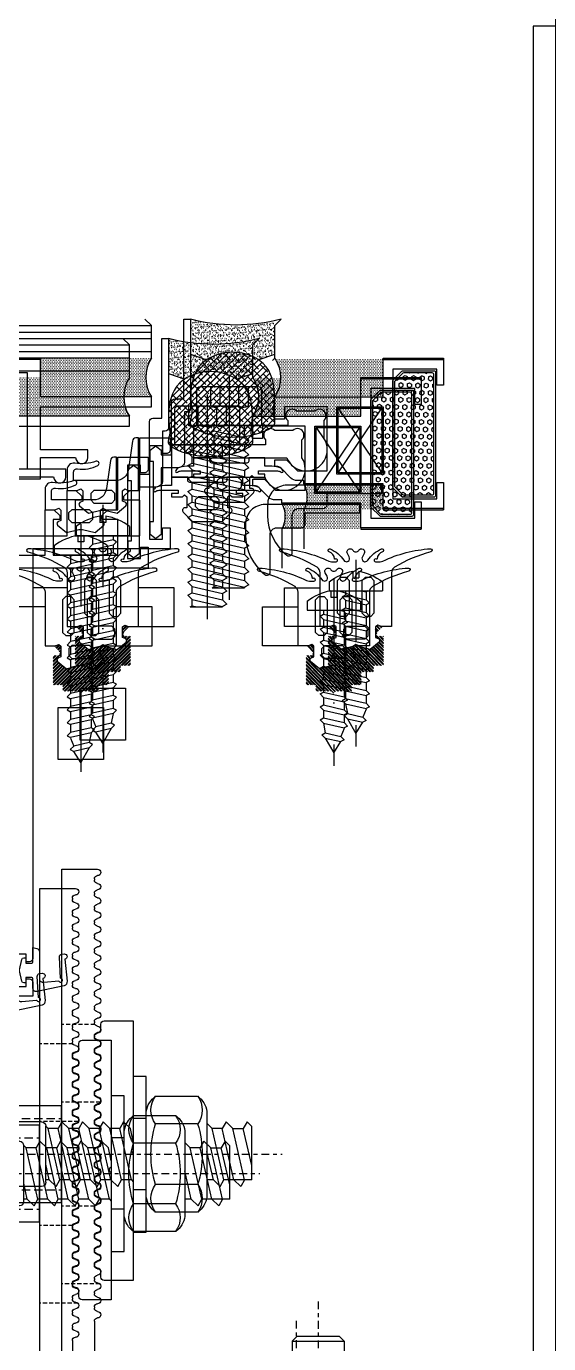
# Model space of a CAD drawing. Header units: inches. Extents: x 4821 to 127877, y 58012 to 433683.
# Drawn here: x 38375.1 to 38455.6, y 156004.4 to 156207.5 of the extents above; entities that cross this region are included whole.
import ezdxf

# ---------------------------------------------------------------- set-up
doc = ezdxf.new("R2010")
doc.units = ezdxf.units.IN
doc.header["$MEASUREMENT"] = 0
for name, pattern in [('$1$Center', [29.999999, 12, -6, 6, -6]), ('$1$DASHDOT', [25.4, 12.7, -6.35, 0, -6.35]), ('$1$DASHED', [19.05, 12.7, -6.35])]:
    doc.linetypes.add(name, pattern=pattern)
for name, color, linetype in [('A-FURN-FIXD', 10, 'Continuous'), ('A-GLAZ', 132, 'Continuous'), ('A-WAL-CMU', 7, 'Continuous'), ('A-WIN', 141, 'Continuous')]:
    doc.layers.add(name, color=color, linetype=linetype)

# ---------------------------------------------------------------- blocks, each defined once
blk = doc.blocks.new('$1$RHS4.2x32')
at = {"layer": 'A-FURN-FIXD'}
for p, q in [((1.42, 4.1), (0, 4.1)), ((0, -4.1), (0, 4.1)), ((-27.85, 2.1), (-28.13, 1.58)), ((-27.33, 1.58), (-27.85, 2.1)), ((-25.85, 2.1), (-26.14, 1.58)), ((-25.33, 1.58), (-25.85, 2.1)), ((-23.85, 2.1), (-24.14, 1.58)), ((-23.33, 1.58), (-23.85, 2.1)), ((-21.86, 2.1), (-22.14, 1.58)), ((-21.33, 1.58), (-21.86, 2.1)), ((-19.86, 2.1), (-20.15, 1.58)), ((-19.86, 2.1), (-19.34, 1.58)), ((-17.86, 2.1), (-18.15, 1.58)), ((-17.34, 1.58), (-17.86, 2.1)), ((-15.86, 2.1), (-16.15, 1.58)), ((-15.34, 1.58), (-15.86, 2.1)), ((-13.87, 2.1), (-14.15, 1.58)), ((-13.34, 1.58), (-13.87, 2.1)), ((-11.87, 2.1), (-12.16, 1.58)), ((-11.35, 1.58), (-11.87, 2.1)), ((-9.87, 2.1), (-10.16, 1.58)), ((-9.35, 1.58), (-9.87, 2.1)), ((-7.88, 2.1), (-8.16, 1.58)), ((-7.35, 1.58), (-7.88, 2.1)), ((-5.88, 2.1), (-6.17, 1.58)), ((-5.36, 1.58), (-5.88, 2.1)), ((-3.88, 2.1), (-4.17, 1.58)), ((-3.36, 1.58), (-3.88, 2.1)), ((-1.88, 2.1), (-2.17, 1.58)), ((-1.36, 1.58), (-1.88, 2.1)), ((-32, 0), (-30.26, 1.09)), ((-29.72, -1.3), (-32, 0)), ((-29.98, 1.61), (-30.26, 1.09)), ((-29.72, -1.3), (-30.26, 1.09)), ((-29.45, 1.09), (-29.98, 1.61)), ((-28.23, 1.58), (-29.45, 1.09)), ((-28.91, -1.3), (-29.45, 1.09)), ((-27.42, -1.58), (-28.13, 1.58)), ((-26.14, 1.58), (-27.33, 1.58)), ((-26.61, -1.58), (-27.33, 1.58)), ((-25.42, -1.58), (-26.14, 1.58)), ((-24.61, -1.58), (-25.33, 1.58)), ((-24.14, 1.58), (-25.33, 1.58)), ((-23.43, -1.58), (-24.14, 1.58)), ((-22.62, -1.58), (-23.33, 1.58)), ((-22.14, 1.58), (-23.33, 1.58)), ((-21.43, -1.58), (-22.14, 1.58)), ((-20.62, -1.58), (-21.33, 1.58)), ((-20.15, 1.58), (-21.33, 1.58)), ((-19.43, -1.58), (-20.15, 1.58)), ((-18.62, -1.58), (-19.34, 1.58)), ((-18.15, 1.58), (-19.34, 1.58)), ((-17.43, -1.58), (-18.15, 1.58)), ((-16.63, -1.58), (-17.34, 1.58)), ((-16.15, 1.58), (-17.34, 1.58)), ((-15.44, -1.58), (-16.15, 1.58)), ((-14.63, -1.58), (-15.34, 1.58)), ((-14.15, 1.58), (-15.34, 1.58)), ((-13.44, -1.58), (-14.15, 1.58)), ((-13.44, -1.58), (-14.15, 1.58)), ((-12.63, -1.58), (-13.34, 1.58)), ((-12.16, 1.58), (-13.34, 1.58)), ((-11.44, -1.58), (-12.16, 1.58)), ((-10.63, -1.58), (-11.35, 1.58)), ((-10.16, 1.58), (-11.35, 1.58)), ((-9.45, -1.58), (-10.16, 1.58)), ((-8.64, -1.58), (-9.35, 1.58)), ((-8.16, 1.58), (-9.35, 1.58)), ((-7.45, -1.58), (-8.16, 1.58)), ((-6.64, -1.58), (-7.35, 1.58)), ((-6.17, 1.58), (-7.35, 1.58)), ((-5.45, -1.58), (-6.17, 1.58)), ((-4.64, -1.58), (-5.36, 1.58)), ((-4.17, 1.58), (-5.36, 1.58)), ((-3.45, -1.58), (-4.17, 1.58)), ((-3.45, -1.58), (-4.17, 1.58)), ((-2.64, -1.58), (-3.36, 1.58)), ((-2.17, 1.58), (-3.36, 1.58)), ((-1.46, -1.58), (-2.17, 1.58)), ((-0.65, -1.58), (-1.36, 1.58)), ((-0.17, 1.58), (-1.36, 1.58)), ((0, 1.89), (-0.17, 1.58)), ((0, 0.81), (-0.17, 1.58)), ((3.05, 0.46), (2.04, 0.46)), ((2.04, -0.46), (2.04, 0.46)), ((-29.72, -1.3), (-29.2, -1.82)), ((-29.2, -1.82), (-28.91, -1.3)), ((-27.42, -1.58), (-28.91, -1.3)), ((-27.42, -1.58), (-26.9, -2.1)), ((-26.9, -2.1), (-26.61, -1.58)), ((-25.42, -1.58), (-26.61, -1.58)), ((-25.42, -1.58), (-24.9, -2.1)), ((-24.9, -2.1), (-24.61, -1.58)), ((-23.43, -1.58), (-24.61, -1.58)), ((-23.43, -1.58), (-22.9, -2.1)), ((-22.9, -2.1), (-22.62, -1.58)), ((-21.43, -1.58), (-22.62, -1.58)), ((-21.43, -1.58), (-20.91, -2.1)), ((-20.91, -2.1), (-20.62, -1.58)), ((-19.43, -1.58), (-20.62, -1.58)), ((-19.43, -1.58), (-18.91, -2.1)), ((-18.91, -2.1), (-18.62, -1.58)), ((-17.43, -1.58), (-18.62, -1.58)), ((-17.43, -1.58), (-16.91, -2.1)), ((-16.91, -2.1), (-16.63, -1.58)), ((-15.44, -1.58), (-16.63, -1.58)), ((-15.44, -1.58), (-14.91, -2.1)), ((-14.91, -2.1), (-14.63, -1.58)), ((-13.44, -1.58), (-14.63, -1.58)), ((-13.44, -1.58), (-12.92, -2.1)), ((-12.92, -2.1), (-12.63, -1.58)), ((-11.44, -1.58), (-12.63, -1.58)), ((-11.44, -1.58), (-10.92, -2.1)), ((-10.92, -2.1), (-10.63, -1.58)), ((-9.45, -1.58), (-10.63, -1.58)), ((-9.45, -1.58), (-8.92, -2.1)), ((-8.92, -2.1), (-8.64, -1.58)), ((-7.45, -1.58), (-8.64, -1.58)), ((-7.45, -1.58), (-6.93, -2.1)), ((-6.93, -2.1), (-6.64, -1.58)), ((-5.45, -1.58), (-6.64, -1.58)), ((-5.45, -1.58), (-4.93, -2.1)), ((-4.93, -2.1), (-4.64, -1.58)), ((-3.45, -1.58), (-4.64, -1.58)), ((-3.45, -1.58), (-2.93, -2.1)), ((-2.93, -2.1), (-2.64, -1.58)), ((-1.46, -1.58), (-2.64, -1.58)), ((-1.46, -1.58), (-0.93, -2.1)), ((-0.93, -2.1), (-0.65, -1.58)), ((0, -1.58), (-0.65, -1.58)), ((3.05, -0.46), (2.04, -0.46)), ((1.42, -4.1), (0, -4.1))]:
    blk.add_line(p, q, dxfattribs=at)
at = {"layer": 'A-FURN-FIXD', "linetype": '$1$DASHDOT'}
blk.add_line((4.78, 0), (-34, 0), dxfattribs=at)
at = {"layer": 'A-FURN-FIXD'}
for centre, start, end in [((-5.01, -0.91), 9.6294, 37.9057), ((-5.01, 0.91), 322.0943, 350.3706)]:
    blk.add_arc(centre, 8.15, start, end, dxfattribs=at)
blk = doc.blocks.new('$1$M6x25')
at = {"color": 71}
for p, q in [((-6, 4.5), (-6, -4.5)), ((0, 5), (-5.5, 5)), ((0, 5), (0, -5)), ((0.82, 2.34), (0, 2.34)), ((1.19, 3), (0.82, 2.34)), ((0.82, 2.34), (1.88, -2.34)), ((1.85, 2.34), (1.19, 3)), ((1.85, 2.34), (2.91, -2.34)), ((2.82, 2.34), (1.85, 2.34)), ((3.19, 3), (2.82, 2.34)), ((2.82, 2.34), (3.88, -2.34)), ((3.85, 2.34), (3.19, 3)), ((3.85, 2.34), (4.91, -2.34)), ((4.82, 2.34), (3.85, 2.34)), ((5.19, 3), (4.82, 2.34)), ((4.82, 2.34), (5.88, -2.34)), ((5.85, 2.34), (5.19, 3)), ((5.85, 2.34), (6.91, -2.34)), ((6.82, 2.34), (5.85, 2.34)), ((7.19, 3), (6.82, 2.34)), ((6.82, 2.34), (7.88, -2.34)), ((7.85, 2.34), (7.19, 3)), ((7.85, 2.34), (8.91, -2.34)), ((8.82, 2.34), (7.85, 2.34)), ((9.19, 3), (8.82, 2.34)), ((8.82, 2.34), (9.88, -2.34)), ((9.85, 2.34), (9.19, 3)), ((9.85, 2.34), (10.91, -2.34)), ((10.82, 2.34), (9.85, 2.34)), ((11.19, 3), (10.82, 2.34)), ((10.82, 2.34), (11.88, -2.34)), ((11.85, 2.34), (11.19, 3)), ((11.85, 2.34), (12.91, -2.34)), ((12.82, 2.34), (11.85, 2.34)), ((13.19, 3), (12.82, 2.34)), ((12.82, 2.34), (13.88, -2.34)), ((13.85, 2.34), (13.19, 3)), ((13.85, 2.34), (14.91, -2.34)), ((14.82, 2.34), (13.85, 2.34)), ((15.19, 3), (14.82, 2.34)), ((14.82, 2.34), (15.88, -2.34)), ((15.85, 2.34), (15.19, 3)), ((15.85, 2.34), (16.91, -2.34)), ((16.82, 2.34), (15.85, 2.34)), ((17.19, 3), (16.82, 2.34)), ((16.82, 2.34), (17.88, -2.34)), ((17.85, 2.34), (17.19, 3)), ((17.85, 2.34), (18.91, -2.34)), ((18.82, 2.34), (17.85, 2.34)), ((19.19, 3), (18.82, 2.34)), ((18.82, 2.34), (19.88, -2.34)), ((19.85, 2.34), (19.19, 3)), ((19.85, 2.34), (20.91, -2.34)), ((20.82, 2.34), (19.85, 2.34)), ((21.19, 3), (20.82, 2.34)), ((20.82, 2.34), (21.88, -2.34)), ((21.85, 2.34), (21.19, 3)), ((21.85, 2.34), (22.91, -2.34)), ((22.82, 2.34), (21.85, 2.34)), ((23.19, 3), (22.82, 2.34)), ((22.82, 2.34), (23.88, -2.34)), ((23.85, 2.34), (23.19, 3)), ((23.85, 2.34), (24.91, -2.34)), ((24.82, 2.34), (23.85, 2.34)), ((25, 2.66), (24.82, 2.34)), ((24.82, 2.34), (25, 1.56)), ((25, 2.66), (25, -2.34)), ((1.88, -2.34), (0, -2.34)), ((1.88, -2.34), (2.54, -3)), ((2.54, -3), (2.91, -2.34)), ((2.91, -2.34), (3.88, -2.34)), ((3.88, -2.34), (4.54, -3)), ((4.54, -3), (4.91, -2.34)), ((4.91, -2.34), (5.88, -2.34)), ((5.88, -2.34), (6.54, -3)), ((6.54, -3), (6.91, -2.34)), ((6.91, -2.34), (7.88, -2.34)), ((7.88, -2.34), (8.54, -3)), ((8.54, -3), (8.91, -2.34)), ((8.91, -2.34), (9.88, -2.34)), ((9.88, -2.34), (10.54, -3)), ((10.54, -3), (10.91, -2.34)), ((10.91, -2.34), (11.88, -2.34)), ((11.88, -2.34), (12.54, -3)), ((12.54, -3), (12.91, -2.34)), ((12.91, -2.34), (13.88, -2.34)), ((13.88, -2.34), (14.54, -3)), ((14.54, -3), (14.91, -2.34)), ((14.91, -2.34), (15.88, -2.34)), ((15.88, -2.34), (16.54, -3)), ((16.54, -3), (16.91, -2.34)), ((16.91, -2.34), (17.88, -2.34)), ((17.88, -2.34), (18.54, -3)), ((18.54, -3), (18.91, -2.34)), ((18.91, -2.34), (19.88, -2.34)), ((19.88, -2.34), (20.54, -3)), ((20.54, -3), (20.91, -2.34)), ((20.91, -2.34), (21.88, -2.34)), ((21.88, -2.34), (22.54, -3)), ((22.54, -3), (22.91, -2.34)), ((22.91, -2.34), (23.88, -2.34)), ((23.88, -2.34), (24.54, -3)), ((24.54, -3), (24.91, -2.34)), ((24.91, -2.34), (25, -2.34)), ((0, -5), (-5.5, -5))]:
    blk.add_line(p, q, dxfattribs=at)
at = {"color": 71, "linetype": '$1$DASHED', "ltscale": 100}
for p, q in [((-6, 2.89), (-3, 2.89)), ((-6, 1.44), (-3, 1.44)), ((-6, -1.44), (-3, -1.44)), ((-6, -2.89), (-3, -2.89))]:
    blk.add_line(p, q, dxfattribs=at)
at = {"color": 2, "linetype": '$1$Center', "ltscale": 10}
blk.add_line((-7.77, 0), (26.88, 0), dxfattribs=at)
at = {"color": 71}
for centre, start, end in [((-5.5, 4.5), 90, 180), ((-5.5, -4.5), 180, 270)]:
    blk.add_arc(centre, 0.5, start, end, dxfattribs=at)
at = {"color": 71, "linetype": '$1$DASHED', "ltscale": 100}
for centre, radius, start, end in [((-4.2, 2.17), 1.4, 329.0209, 30.9791), ((-8.11, 0), 5.31, 344.2222, 15.7778), ((-4.2, -2.17), 1.4, 329.0209, 30.9791)]:
    blk.add_arc(centre, radius, start, end, dxfattribs=at)
blk = doc.blocks.new('$1$butile2')
h = blk.add_hatch(color=11)
h.dxf.hatch_style = 1
h.paths.add_polyline_path([(9.3, 0.2), (0, 0.2), (0, 0), (9.3, 0)])
at = {"color": 11}
blk.add_lwpolyline([(9.3, 0.2), (0, 0.2), (0, 0), (9.3, 0)], close=True, dxfattribs=at)
blk = doc.blocks.new('$1$inner silicone')
h = blk.add_hatch()
h.set_pattern_fill('DOTS', scale=4)
h.paths.add_polyline_path([(12.2, 0), (12.2, -0.2), (12.2, -4), (0, -4, 0.23607), (0, 0)])
at = {"color": 7}
blk.add_line((12.2, -0.2), (12.2, 0), dxfattribs=at)
blk.add_arc((-4, -2), 4.47, 333.4347, 26.5653, dxfattribs=at)
blk = doc.blocks.new('$1$outer silicone')
h = blk.add_hatch()
h.set_pattern_fill('DOTS', scale=4)
h.paths.add_polyline_path([(16.7, 0), (16.7, -5.8), (16.7, -6), (0, -6, 0.293351), (0, 0)])
at = {"color": 7}
blk.add_line((16.7, -5.8), (16.7, -6), dxfattribs=at)
blk.add_arc((-4.67, -3), 5.55, 327.3018, 32.6982, dxfattribs=at)
blk = doc.blocks.new('$1$GTSY500112')
at = {"layer": 'A-FURN-FIXD'}
blk.add_lwpolyline([(5.93, -11.75, 0.57735), (5.07, -11.75, -1), (4.2, -11.25), (4.49, -10.75, 0.965781), (3.64, -10.22, -0.138673), (1.56, -11.98, -1.037842), (1.37, -11.52, 0.283592), (2.23, -10.43, -0.584426), (2.31, -10.4, 1.39494), (2.44, -10), (1.75, -10, 0.111575), (1.32, -10.1, -0.09543), (-6.01, -12, -0.91232), (-6.08, -11.51, 0.076551), (-0.47, -9.14, 0.260148), (0, -8.29), (0, 0), (1.56, 0), (2.11, -0.24), (2.45, 0.05), (2.45, 1.67), (1.96, 1.89), (1.81, 2.1), (1.92, 2.38), (3.29, 3.53), (5.21, 3.03), (5.79, 3.03), (7.71, 3.53), (9.08, 2.38), (9.19, 2.1), (9.03, 1.89), (8.55, 1.67), (8.55, 0.05), (8.88, -0.24), (9.44, 0), (11, 0), (11, -8.29, 0.260148), (11.47, -9.14, 0.076551), (17.08, -11.51, -0.91232), (17, -12, -0.09543), (9.68, -10.1, 0.111575), (9.25, -10), (8.55, -10, 1.39494), (8.69, -10.4, -0.584426), (8.77, -10.43, 0.283592), (9.62, -11.52, -1.037842), (9.43, -11.98, -0.138673), (7.36, -10.22, 0.965781), (6.51, -10.75), (6.8, -11.25, -1)], format="xyb", close=True, dxfattribs=at)
for points in [[(4.13, -0.07), (3.64, 0.42), (3.64, 1.47), (4.13, 1.96), (6.87, 1.96), (7.36, 1.47), (7.36, 0.42), (6.87, -0.07)], [(4.01, -1.58), (4.5, -2.07), (4.5, -7.11), (4.01, -7.6), (3.19, -7.6), (2.7, -7.11), (2.7, -2.07), (3.19, -1.58)], [(7.81, -7.6), (6.99, -7.6), (6.5, -7.11), (6.5, -2.07), (6.99, -1.58), (7.81, -1.58), (8.3, -2.07), (8.3, -7.11)]]:
    blk.add_lwpolyline(points, close=True, dxfattribs=at)
blk = doc.blocks.new('$1$GTSY500502')
at = {"color": 151}
blk.add_lwpolyline([(-1.78, 2.38, -0.668179), (-2.07, 1.7), (-2.35, 1.7), (-2.35, 0), (-2.01, -0.29), (-1.68, 0), (0, 0), (0, -0.49), (-1, -0.49), (-1, -0.99), (1.91, -0.99, 0.15392), (2.48, -0.81, -0.807191), (2.77, -1.07, -0.191853), (2.18, -1.52, -0.072848), (0.68, -1.72), (0, -1.72), (0, -3), (-2.5, -3), (-2.5, -2.5, 0.414214), (-2.8, -2.2), (-8.2, -2.2, 0.414214), (-8.5, -2.5), (-8.5, -3), (-11, -3), (-11, -1.72), (-11.68, -1.72, -0.072848), (-13.18, -1.52, -0.191853), (-13.77, -1.07, -0.807191), (-13.48, -0.81, 0.15392), (-12.91, -0.99), (-10, -0.99), (-10, -0.49), (-11, -0.49), (-11, 0), (-9.32, 0), (-8.99, -0.29), (-8.65, 0), (-8.65, 1.7), (-8.93, 1.7, -0.668179), (-9.22, 2.38), (-7.8, 3.8), (-3.2, 3.8)], format="xyb", close=True, dxfattribs=at)
blk.add_lwpolyline([(-3.64, 0.49), (-4.13, 0), (-6.87, 0), (-7.36, 0.49), (-7.36, 1.47), (-6.87, 1.96), (-4.13, 1.96), (-3.64, 1.47)], close=True, dxfattribs=at)
blk = doc.blocks.new('$1$RHS4.2x22')
at = {"layer": 'A-FURN-FIXD'}
for p, q in [((1.42, 4.1), (0, 4.1)), ((0, -4.1), (0, 4.1)), ((-17.85, 2.1), (-18.13, 1.58)), ((-17.33, 1.58), (-17.85, 2.1)), ((-15.85, 2.1), (-16.14, 1.58)), ((-15.33, 1.58), (-15.85, 2.1)), ((-13.85, 2.1), (-14.14, 1.58)), ((-13.33, 1.58), (-13.85, 2.1)), ((-11.86, 2.1), (-12.14, 1.58)), ((-11.33, 1.58), (-11.86, 2.1)), ((-9.86, 2.1), (-10.15, 1.58)), ((-9.86, 2.1), (-9.34, 1.58)), ((-7.86, 2.1), (-8.15, 1.58)), ((-7.34, 1.58), (-7.86, 2.1)), ((-5.86, 2.1), (-6.15, 1.58)), ((-5.34, 1.58), (-5.86, 2.1)), ((-3.87, 2.1), (-4.15, 1.58)), ((-3.34, 1.58), (-3.87, 2.1)), ((-1.87, 2.1), (-2.16, 1.58)), ((-1.35, 1.58), (-1.87, 2.1)), ((-22, 0), (-20.26, 1.09)), ((-19.72, -1.3), (-22, 0)), ((-19.98, 1.61), (-20.26, 1.09)), ((-19.72, -1.3), (-20.26, 1.09)), ((-19.45, 1.09), (-19.98, 1.61)), ((-18.23, 1.58), (-19.45, 1.09)), ((-18.91, -1.3), (-19.45, 1.09)), ((-17.42, -1.58), (-18.13, 1.58)), ((-16.14, 1.58), (-17.33, 1.58)), ((-16.61, -1.58), (-17.33, 1.58)), ((-15.42, -1.58), (-16.14, 1.58)), ((-14.61, -1.58), (-15.33, 1.58)), ((-14.14, 1.58), (-15.33, 1.58)), ((-13.43, -1.58), (-14.14, 1.58)), ((-12.62, -1.58), (-13.33, 1.58)), ((-12.14, 1.58), (-13.33, 1.58)), ((-11.43, -1.58), (-12.14, 1.58)), ((-10.62, -1.58), (-11.33, 1.58)), ((-10.15, 1.58), (-11.33, 1.58)), ((-9.43, -1.58), (-10.15, 1.58)), ((-8.62, -1.58), (-9.34, 1.58)), ((-8.15, 1.58), (-9.34, 1.58)), ((-7.43, -1.58), (-8.15, 1.58)), ((-6.63, -1.58), (-7.34, 1.58)), ((-6.15, 1.58), (-7.34, 1.58)), ((-5.44, -1.58), (-6.15, 1.58)), ((-4.63, -1.58), (-5.34, 1.58)), ((-4.15, 1.58), (-5.34, 1.58)), ((-3.44, -1.58), (-4.15, 1.58)), ((-3.44, -1.58), (-4.15, 1.58)), ((-2.63, -1.58), (-3.34, 1.58)), ((-2.16, 1.58), (-3.34, 1.58)), ((-1.44, -1.58), (-2.16, 1.58)), ((-0.63, -1.58), (-1.35, 1.58)), ((-0.16, 1.58), (-1.35, 1.58)), ((0, 1.87), (-0.16, 1.58)), ((0, 0.87), (-0.16, 1.58)), ((3.05, 0.46), (2.04, 0.46)), ((2.04, -0.46), (2.04, 0.46)), ((-19.72, -1.3), (-19.2, -1.82)), ((-19.2, -1.82), (-18.91, -1.3)), ((-17.42, -1.58), (-18.91, -1.3)), ((-17.42, -1.58), (-16.9, -2.1)), ((-16.9, -2.1), (-16.61, -1.58)), ((-15.42, -1.58), (-16.61, -1.58)), ((-15.42, -1.58), (-14.9, -2.1)), ((-14.9, -2.1), (-14.61, -1.58)), ((-13.43, -1.58), (-14.61, -1.58)), ((-13.43, -1.58), (-12.9, -2.1)), ((-12.9, -2.1), (-12.62, -1.58)), ((-11.43, -1.58), (-12.62, -1.58)), ((-11.43, -1.58), (-10.91, -2.1)), ((-10.91, -2.1), (-10.62, -1.58)), ((-9.43, -1.58), (-10.62, -1.58)), ((-9.43, -1.58), (-8.91, -2.1)), ((-8.91, -2.1), (-8.62, -1.58)), ((-7.43, -1.58), (-8.62, -1.58)), ((-7.43, -1.58), (-6.91, -2.1)), ((-6.91, -2.1), (-6.63, -1.58)), ((-5.44, -1.58), (-6.63, -1.58)), ((-5.44, -1.58), (-4.91, -2.1)), ((-4.91, -2.1), (-4.63, -1.58)), ((-3.44, -1.58), (-4.63, -1.58)), ((-3.44, -1.58), (-2.92, -2.1)), ((-2.92, -2.1), (-2.63, -1.58)), ((-1.44, -1.58), (-2.63, -1.58)), ((-1.44, -1.58), (-0.92, -2.1)), ((-0.92, -2.1), (-0.63, -1.58)), ((0, -1.58), (-0.63, -1.58)), ((3.05, -0.46), (2.04, -0.46)), ((1.42, -4.1), (0, -4.1))]:
    blk.add_line(p, q, dxfattribs=at)
at = {"layer": 'A-FURN-FIXD', "linetype": '$1$DASHDOT'}
blk.add_line((4.78, 0), (-24, 0), dxfattribs=at)
at = {"layer": 'A-FURN-FIXD'}
for centre, start, end in [((-5.01, -0.91), 9.6294, 37.9057), ((-5.01, 0.91), 322.0943, 350.3706)]:
    blk.add_arc(centre, 8.15, start, end, dxfattribs=at)
blk = doc.blocks.new('$1$Fixed bracket Plan')
at = {"layer": 'A-FURN-FIXD'}
for p, q in [((24.84, 69.5), (22.59, 69.5)), ((24.84, 61.5), (24.84, 69.5)), ((24.84, 69.5), (25.59, 68.75)), ((25.59, 62.25), (25.59, 68.75)), ((24.84, 61.5), (22.59, 61.5)), ((24.84, 61.5), (25.59, 62.25)), ((49.69, 55.26), (57.94, 55.26)), ((49.69, 55.26), (49.69, 54.13)), ((51.89, 55.26), (57.61, 53.96)), ((57.94, 55.26), (58.65, 54.54)), ((49.69, 54.13), (48.65, 53.56)), ((49.69, 52.51), (48.65, 53.56)), ((49.69, 54.13), (49.69, 52.5)), ((49.69, 54.13), (57.61, 52.34)), ((58.65, 54.54), (57.61, 53.96)), ((57.61, 52.34), (57.61, 53.96)), ((48.65, 50.39), (49.69, 50.97)), ((49.69, 52.51), (57.61, 50.72)), ((49.69, 52.51), (49.69, 50.97)), ((49.69, 50.97), (57.61, 49.18)), ((57.61, 52.34), (58.65, 51.29)), ((58.65, 51.29), (57.61, 50.72)), ((49.69, 49.34), (48.65, 50.39)), ((49.69, 49.34), (54.09, 48.35)), ((49.69, 49.34), (49.69, 48.35)), ((57.61, 50.72), (57.61, 49.18)), ((57.61, 49.18), (58.43, 48.35)), ((44.73, 46.92), (44.73, 40.43)), ((60.25, 48.35), (47.05, 48.35)), ((48.98, 46.92), (48.98, 40.43)), ((58.33, 46.92), (58.33, 40.43)), ((62.58, 40.43), (62.58, 46.92)), ((41.65, 37), (41.65, 39)), ((41.65, 39), (65.65, 39)), ((47.05, 39), (60.25, 39)), ((48.15, 39), (48.15, 37)), ((59.15, 39), (59.15, 37)), ((65.65, 39), (65.65, 37)), ((53.75, 37), (34.2, 37)), ((34.2, 37), (34.2, 32.5)), ((65.65, 37), (41.65, 37)), ((49.69, 36.71), (49.41, 37)), ((49.69, 36.71), (49.69, 35.17)), ((49.69, 36.71), (57.61, 34.92)), ((54.05, 36.7), (53.75, 37)), ((54.35, 36.7), (54.05, 36.7)), ((54.65, 37), (54.35, 36.7)), ((74.2, 37), (54.65, 37)), ((55.59, 37), (57.61, 36.55)), ((74.2, 32.5), (74.2, 37)), ((48.65, 34.59), (49.69, 35.17)), ((49.69, 33.55), (48.65, 34.59)), ((49.69, 35.17), (57.61, 33.38)), ((57.61, 36.55), (58.65, 35.5)), ((58.65, 35.5), (57.61, 34.92)), ((57.61, 34.92), (57.61, 33.38)), ((49.69, 33.55), (57.61, 31.76)), ((49.69, 33.55), (49.69, 32)), ((57.61, 33.38), (58.65, 32.33)), ((27.9, 31), (10, 31)), ((30.1, 31), (29.9, 31)), ((32.3, 31), (32.1, 31)), ((34.5, 31), (34.3, 31)), ((34.7, 32), (35.6, 32)), ((36.7, 31), (36.5, 31)), ((37.6, 32), (37.8, 32)), ((38.9, 31), (38.7, 31)), ((39.8, 32), (40, 32)), ((41.1, 31), (40.9, 31)), ((42, 32), (42.2, 32)), ((43.3, 31), (43.1, 31)), ((44.2, 32), (44.4, 32)), ((45.5, 31), (45.3, 31)), ((46.4, 32), (46.6, 32)), ((47.7, 31), (47.5, 31)), ((48.6, 32), (48.8, 32)), ((48.65, 31.43), (49.69, 32)), ((49.69, 30.38), (48.65, 31.43)), ((49.69, 32), (57.61, 30.22)), ((49.9, 31), (49.7, 31)), ((50.8, 32), (51, 32)), ((52.1, 31), (51.9, 31)), ((53, 32), (53.2, 32)), ((54.3, 31), (54.1, 31)), ((55.2, 32), (55.4, 32)), ((56.5, 31), (56.3, 31)), ((57.4, 32), (57.6, 32)), ((58.65, 32.33), (57.61, 31.76)), ((57.61, 31.76), (57.61, 30.22)), ((58.7, 31), (58.5, 31)), ((59.6, 32), (59.8, 32)), ((60.9, 31), (60.7, 31)), ((61.8, 32), (62, 32)), ((63.1, 31), (62.9, 31)), ((64, 32), (64.2, 32)), ((65.3, 31), (65.1, 31)), ((66.2, 32), (66.4, 32)), ((67.5, 31), (67.3, 31)), ((68.4, 32), (68.6, 32)), ((69.7, 31), (69.5, 31)), ((70.6, 32), (70.8, 32)), ((71.9, 31), (71.7, 31)), ((72.8, 32), (73.7, 32)), ((74.1, 31), (73.9, 31)), ((76.3, 31), (76.1, 31)), ((78.5, 31), (78.3, 31)), ((80.7, 31), (80.5, 31)), ((82.9, 31), (82.7, 31)), ((85.1, 31), (84.9, 31)), ((87.3, 31), (87.1, 31)), ((89.5, 31), (89.3, 31)), ((91.7, 31), (91.5, 31)), ((93.9, 31), (93.7, 31)), ((96.1, 31), (95.9, 31)), ((96.6, 31.5), (96.6, 31.5)), ((97.6, 26), (97.6, 31.5)), ((48.65, 28.27), (49.69, 28.84)), ((49.69, 30.38), (49.69, 28.84)), ((49.69, 30.38), (57.61, 28.59)), ((49.69, 28.84), (57.61, 27.05)), ((57.61, 30.22), (58.65, 29.17)), ((58.65, 29.17), (57.61, 28.59)), ((57.61, 28.59), (57.61, 27.05)), ((49.69, 27.22), (48.65, 28.27)), ((49.69, 27.22), (57.61, 25.43)), ((49.69, 27.22), (49.69, 25.68)), ((57.61, 27.05), (58.65, 26)), ((9.7, 26), (97.6, 26)), ((61.15, 25.9), (46.15, 25.9)), ((46.15, 25.9), (46.15, -25.9)), ((48.65, 25.1), (49.69, 25.68)), ((49.69, 24.05), (48.65, 25.1)), ((49.69, 25.68), (57.61, 23.89)), ((58.65, 26), (57.61, 25.43)), ((57.61, 25.43), (57.61, 23.89)), ((61.15, -25.9), (61.15, 25.9)), ((48.65, 22.83), (48.65, -38.58)), ((49.32, 23.5), (57.98, 23.5)), ((49.69, 24.05), (52.14, 23.5)), ((49.69, 24.05), (49.69, 23.5)), ((57.61, 23.89), (57.99, 23.5)), ((58.65, 22.83), (58.65, -38.58))]:
    blk.add_line(p, q, dxfattribs=at)
at = {"layer": 'A-FURN-FIXD', "linetype": '$1$Center', "ltscale": 0.1}
for p, q in [((30.95, 65.5), (-75.79, 65.5)), ((53.65, -48.26), (53.65, 59.93))]:
    blk.add_line(p, q, dxfattribs=at)
at = {"layer": 'A-FURN-FIXD', "linetype": '$1$DASHED', "ltscale": 0.05}
for p, q in [((33.65, 31.86), (33.65, 26)), ((45.65, 31.02), (45.65, 26)), ((61.65, 31.93), (61.65, 26)), ((73.65, 31.07), (73.65, 26))]:
    blk.add_line(p, q, dxfattribs=at)
at = {"layer": 'A-FURN-FIXD', "linetype": '$1$DASHED', "ltscale": 0.1}
for p, q in [((48.15, -25.9), (48.15, 25.9)), ((59.15, -25.9), (59.15, 25.9))]:
    blk.add_line(p, q, dxfattribs=at)
at = {"layer": 'A-FURN-FIXD'}
for centre, radius, start, end in [((47.57, 44.89), 3.5, 98.6993, 144.5157), ((46.85, 44.06), 3.57, 53.4429, 126.5571), ((53.65, 31.88), 15.75, 72.7319, 107.2681), ((60.45, 44.06), 3.57, 53.4429, 126.5571), ((59.73, 44.89), 3.5, 35.4843, 81.3007), ((47.57, 42.46), 3.5, 215.4843, 261.3007), ((46.85, 43.29), 3.57, 233.4429, 306.5571), ((53.65, 55.47), 15.75, 252.7319, 287.2681), ((60.45, 43.29), 3.57, 233.4429, 306.5571), ((59.73, 42.46), 3.5, 278.6993, 324.5157), ((34.7, 32.5), 0.5, 180, 270), ((73.7, 32.5), 0.5, 270, 0), ((27.9, 31.5), 0.5, 270, 0), ((28.9, 31.5), 0.5, 0, 180), ((29.9, 31.5), 0.5, 180, 270), ((30.1, 31.5), 0.5, 270, 360), ((31.1, 31.5), 0.5, 0, 180), ((32.1, 31.5), 0.5, 180, 270), ((32.3, 31.5), 0.5, 270, 360), ((33.3, 31.5), 0.5, 0, 180), ((34.3, 31.5), 0.5, 180, 270), ((34.5, 31.5), 0.5, 270, 360), ((35.5, 31.5), 0.5, 0, 180), ((35.6, 31.5), 0.5, 0, 90), ((36.5, 31.5), 0.5, 180, 270), ((36.6, 31.5), 0.5, 180, 360), ((36.7, 31.5), 0.5, 270, 360), ((37.6, 31.5), 0.5, 90, 180), ((37.7, 31.5), 0.5, 0, 180), ((37.8, 31.5), 0.5, 0, 90), ((38.7, 31.5), 0.5, 180, 270), ((38.8, 31.5), 0.5, 180, 0), ((38.9, 31.5), 0.5, 270, 360), ((39.8, 31.5), 0.5, 90, 180), ((39.9, 31.5), 0.5, 0, 180), ((40, 31.5), 0.5, 0, 90), ((40.9, 31.5), 0.5, 180, 270), ((41, 31.5), 0.5, 180, 0), ((41.1, 31.5), 0.5, 270, 360), ((42, 31.5), 0.5, 90, 180), ((42.1, 31.5), 0.5, 0, 180), ((42.2, 31.5), 0.5, 0, 90), ((43.1, 31.5), 0.5, 180, 270), ((43.2, 31.5), 0.5, 180, 0), ((43.3, 31.5), 0.5, 270, 360), ((44.2, 31.5), 0.5, 90, 180), ((44.3, 31.5), 0.5, 0, 180), ((44.4, 31.5), 0.5, 0, 90), ((45.3, 31.5), 0.5, 180, 270), ((45.4, 31.5), 0.5, 180, 0), ((45.5, 31.5), 0.5, 270, 360), ((46.4, 31.5), 0.5, 90, 180), ((46.5, 31.5), 0.5, 0, 180), ((46.6, 31.5), 0.5, 0, 90), ((47.5, 31.5), 0.5, 180, 270), ((47.6, 31.5), 0.5, 180, 0), ((47.7, 31.5), 0.5, 270, 360), ((48.6, 31.5), 0.5, 90, 180), ((48.7, 31.5), 0.5, 0, 180), ((48.8, 31.5), 0.5, 0, 90), ((49.7, 31.5), 0.5, 180, 270), ((49.8, 31.5), 0.5, 180, 0), ((49.9, 31.5), 0.5, 270, 360), ((50.8, 31.5), 0.5, 90, 180), ((50.9, 31.5), 0.5, 0, 180), ((51, 31.5), 0.5, 0, 90), ((51.9, 31.5), 0.5, 180, 270), ((52, 31.5), 0.5, 180, 0), ((52.1, 31.5), 0.5, 270, 360), ((53, 31.5), 0.5, 90, 180), ((53.1, 31.5), 0.5, 0, 180), ((53.2, 31.5), 0.5, 0, 90), ((54.1, 31.5), 0.5, 180, 270), ((54.2, 31.5), 0.5, 180, 0), ((54.3, 31.5), 0.5, 270, 360), ((55.2, 31.5), 0.5, 90, 180), ((55.3, 31.5), 0.5, 0, 180), ((55.4, 31.5), 0.5, 0, 90), ((56.3, 31.5), 0.5, 180, 270), ((56.4, 31.5), 0.5, 180, 0), ((56.5, 31.5), 0.5, 270, 360), ((57.4, 31.5), 0.5, 90, 180), ((57.5, 31.5), 0.5, 0, 180), ((57.6, 31.5), 0.5, 0, 90), ((58.5, 31.5), 0.5, 180, 270), ((58.6, 31.5), 0.5, 180, 0), ((58.7, 31.5), 0.5, 270, 360), ((59.6, 31.5), 0.5, 90, 180), ((59.7, 31.5), 0.5, 0, 180), ((59.8, 31.5), 0.5, 0, 90), ((60.7, 31.5), 0.5, 180, 270), ((60.8, 31.5), 0.5, 180, 0), ((60.9, 31.5), 0.5, 270, 360), ((61.8, 31.5), 0.5, 90, 180), ((61.9, 31.5), 0.5, 0, 180), ((62, 31.5), 0.5, 0, 90), ((62.9, 31.5), 0.5, 180, 270), ((63, 31.5), 0.5, 180, 0), ((63.1, 31.5), 0.5, 270, 360), ((64, 31.5), 0.5, 90, 180), ((64.1, 31.5), 0.5, 0, 180), ((64.2, 31.5), 0.5, 0, 90), ((65.1, 31.5), 0.5, 180, 270), ((65.2, 31.5), 0.5, 180, 0), ((65.3, 31.5), 0.5, 270, 360), ((66.2, 31.5), 0.5, 90, 180), ((66.3, 31.5), 0.5, 0, 180), ((66.4, 31.5), 0.5, 0, 90), ((67.3, 31.5), 0.5, 180, 270), ((67.4, 31.5), 0.5, 180, 0), ((67.5, 31.5), 0.5, 270, 360), ((68.4, 31.5), 0.5, 90, 180), ((68.5, 31.5), 0.5, 0, 180), ((68.6, 31.5), 0.5, 0, 90), ((69.5, 31.5), 0.5, 180, 270), ((69.6, 31.5), 0.5, 180, 0), ((69.7, 31.5), 0.5, 270, 360), ((70.6, 31.5), 0.5, 90, 180), ((70.7, 31.5), 0.5, 0, 180), ((70.8, 31.5), 0.5, 360, 90), ((71.7, 31.5), 0.5, 180, 270), ((71.8, 31.5), 0.5, 180, 0), ((71.9, 31.5), 0.5, 270, 360), ((72.8, 31.5), 0.5, 90, 180), ((72.9, 31.5), 0.5, 0, 180), ((73.9, 31.5), 0.5, 180, 270), ((74.1, 31.5), 0.5, 270, 360), ((75.1, 31.5), 0.5, 0, 180), ((76.1, 31.5), 0.5, 180, 270), ((76.3, 31.5), 0.5, 270, 360), ((77.3, 31.5), 0.5, 0, 180), ((78.3, 31.5), 0.5, 180, 270), ((78.5, 31.5), 0.5, 270, 360), ((79.5, 31.5), 0.5, 0, 180), ((80.5, 31.5), 0.5, 180, 270), ((80.7, 31.5), 0.5, 270, 360), ((81.7, 31.5), 0.5, 0, 180), ((82.7, 31.5), 0.5, 180, 270), ((82.9, 31.5), 0.5, 270, 360), ((83.9, 31.5), 0.5, 0, 180), ((84.9, 31.5), 0.5, 180, 270), ((85.1, 31.5), 0.5, 270, 360), ((86.1, 31.5), 0.5, 0, 180), ((87.1, 31.5), 0.5, 180, 270), ((87.3, 31.5), 0.5, 270, 360), ((88.3, 31.5), 0.5, 0, 180), ((89.3, 31.5), 0.5, 180, 270), ((89.5, 31.5), 0.5, 270, 360), ((90.5, 31.5), 0.5, 0, 180), ((91.5, 31.5), 0.5, 180, 270), ((91.7, 31.5), 0.5, 270, 360), ((92.7, 31.5), 0.5, 0, 180), ((93.7, 31.5), 0.5, 180, 270), ((93.9, 31.5), 0.5, 270, 360), ((94.9, 31.5), 0.5, 0, 180), ((95.9, 31.5), 0.5, 180, 270), ((96.1, 31.5), 0.5, 270, 360), ((97.1, 31.5), 0.5, 0, 180), ((49.32, 22.83), 0.667, 90, 180), ((57.98, 22.83), 0.667, 0, 90)]:
    blk.add_arc(centre, radius, start, end, dxfattribs=at)
blk = doc.blocks.new('$1$silicone2')
at = {"ltscale": 0.5}
h = blk.add_hatch(dxfattribs=at)
h.set_pattern_fill('ANSI38', color=21, scale=5.416667, style=0)
h.set_pattern_definition([(45, (28504.06546, 7659.8265), (-0.478770216, 0.478770216), []), (135, (28504.06546, 7659.8265), (-1.43631065, 0.478770216), [1.692708333, -1.015625])])
h.paths.add_polyline_path([(-12.41, 16.77), (-12.72, 16.52), (-12.91, 16.28), (-13.01, 16.04), (-13.03, 15.8), (-13, 15.57), (-12.95, 15.33), (-12.88, 15.09), (-12.82, 14.85), (-12.79, 14.61), (-12.79, 14.35), (-12.8, 14.07), (-12.83, 13.76), (-12.87, 13.43), (-12.9, 13.05), (-12.93, 12.63), (-12.95, 12.15), (-12.95, 11.61), (-12.92, 11.03), (-12.86, 10.41), (-12.75, 9.78), (-12.59, 9.14), (-12.37, 8.52), (-12.07, 7.92), (-11.7, 7.36), (-11.24, 6.85), (-10.71, 6.41), (-10.11, 6.02), (-9.45, 5.7), (-8.75, 5.45), (-8.02, 5.26), (-7.27, 5.15), (-6.5, 5.11), (-5.73, 5.15), (-4.98, 5.26), (-4.25, 5.45), (-3.55, 5.7), (-2.89, 6.02), (-2.29, 6.41), (-1.76, 6.85), (-1.3, 7.36), (-0.93, 7.92), (-0.63, 8.52), (-0.41, 9.14), (-0.25, 9.78), (-0.14, 10.41), (-0.08, 11.03), (-0.05, 11.61), (-0.05, 12.15), (-0.07, 12.63), (-0.1, 13.05), (-0.13, 13.43), (-0.17, 13.76), (-0.2, 14.07), (-0.21, 14.35), (-0.21, 14.61), (-0.18, 14.85), (-0.12, 15.09), (-0.05, 15.33), (0, 15.57), (0.03, 15.8), (0.01, 16.04), (-0.09, 16.28), (-0.28, 16.52), (-0.59, 16.77), (-1.03, 17.02), (-1.59, 17.28), (-2.25, 17.52), (-3, 17.73), (-3.81, 17.92), (-4.68, 18.07), (-5.58, 18.16), (-6.5, 18.19), (-7.42, 18.16), (-8.32, 18.07), (-9.19, 17.92), (-10, 17.73), (-10.75, 17.52), (-11.41, 17.28), (-11.97, 17.02)])
h = blk.add_hatch()
h.set_pattern_fill('AR-SAND', color=11, scale=0.325)
h.set_pattern_definition([(37.5, (28504.06546, 7705.84134), (-0.020472841, 0.626217725), [0, -0.494, 0, -0.5525, 0, -0.528125]), (7.5, (28504.0655, 7705.8413), (0.57517743, 0.917197471), [0, -0.2665, 0, -0.44525, 0, -0.170625]), (327.5, (28503.6657, 7705.84134), (1.012096105, 0.001839192), [0, -0.1625, 0, -0.585, 0, -0.76375]), (317.5, (28503.6657, 7705.8413), (0.976991146, 0.285244559), [0, -0.08125, 0, -0.3835, 0, -0.43875])])
edge = h.paths.add_edge_path()
edge.add_arc((-7.69, -32.01), 32.92, 88.3807, 99.2846)
edge.add_line((-13, 0.48), (-13, 5.42))
edge.add_line((-13, 5.42), (-10.47, 6.26))
edge.add_line((-10.47, 6.26), (-10.11, 6.02))
edge.add_line((-10.11, 6.02), (-9.45, 5.7))
edge.add_line((-9.45, 5.7), (-8.75, 5.45))
edge.add_line((-8.75, 5.45), (-8.02, 5.26))
edge.add_line((-8.02, 5.26), (-7.27, 5.15))
edge.add_line((-7.27, 5.15), (-6.5, 5.11))
edge.add_line((-6.5, 5.11), (-5.73, 5.15))
edge.add_line((-5.73, 5.15), (-4.98, 5.26))
edge.add_line((-4.98, 5.26), (-4.25, 5.45))
edge.add_line((-4.25, 5.45), (-3.55, 5.7))
edge.add_line((-3.55, 5.7), (-2.89, 6.02))
edge.add_line((-2.89, 6.02), (-2.53, 6.26))
edge.add_line((-2.53, 6.26), (0, 5.42))
edge.add_line((0, 5.42), (0, 0))
edge.add_arc((-6.5, -23.05), 23.95, 74.2533, 90.6193)
at = {"color": 21, "ltscale": 0.5}
blk.add_lwpolyline([(-12.41, 16.77), (-12.72, 16.52), (-12.91, 16.28), (-13.01, 16.04), (-13.03, 15.8), (-13, 15.57), (-12.95, 15.33), (-12.88, 15.09), (-12.82, 14.85), (-12.79, 14.61), (-12.79, 14.35), (-12.8, 14.07), (-12.83, 13.76), (-12.87, 13.43), (-12.9, 13.05), (-12.93, 12.63), (-12.95, 12.15), (-12.95, 11.61), (-12.92, 11.03), (-12.86, 10.41), (-12.75, 9.78), (-12.59, 9.14), (-12.37, 8.52), (-12.07, 7.92), (-11.7, 7.36), (-11.24, 6.85), (-10.71, 6.41), (-10.11, 6.02), (-9.45, 5.7), (-8.75, 5.45), (-8.02, 5.26), (-7.27, 5.15), (-6.5, 5.11), (-5.73, 5.15), (-4.98, 5.26), (-4.25, 5.45), (-3.55, 5.7), (-2.89, 6.02), (-2.29, 6.41), (-1.76, 6.85), (-1.3, 7.36), (-0.93, 7.92), (-0.63, 8.52), (-0.41, 9.14), (-0.25, 9.78), (-0.14, 10.41), (-0.08, 11.03), (-0.05, 11.61), (-0.05, 12.15), (-0.07, 12.63), (-0.1, 13.05), (-0.13, 13.43), (-0.17, 13.76), (-0.2, 14.07), (-0.21, 14.35), (-0.21, 14.61), (-0.18, 14.85), (-0.12, 15.09), (-0.05, 15.33), (0, 15.57), (0.03, 15.8), (0.01, 16.04), (-0.09, 16.28), (-0.28, 16.52), (-0.59, 16.77), (-1.03, 17.02), (-1.59, 17.28), (-2.25, 17.52), (-3, 17.73), (-3.81, 17.92), (-4.68, 18.07), (-5.58, 18.16), (-6.5, 18.19), (-7.42, 18.16), (-8.32, 18.07), (-9.19, 17.92), (-10, 17.73), (-10.75, 17.52), (-11.41, 17.28), (-11.97, 17.02)], close=True, dxfattribs=at)
blk.add_lwpolyline([(-10.47, 6.26), (-13, 5.42), (-13, 1), (-14, 0, -0.12901), (0, 0), (0, 5.42), (-2.53, 6.26)], format="xyb", dxfattribs=at)
blk = doc.blocks.new('CURTT')
at = {"layer": 'A-FURN-FIXD', "extrusion": (-1.56101e-06, 5.69003e-07, 1)}
h = blk.add_hatch(dxfattribs=at)
h.set_pattern_fill('HEX', color=256, scale=3, angle=269.0162)
h.set_pattern_definition([(269.016209, (912438.0395, -1524917.3289), (0.64942331, -0.01115195), [0.375, -0.75]), (29.016209, (912438.0395, -1524917.3289), (-0.31505378, 0.56799306), [0.375, -0.75]), (329.016209, (912438.03306, -1524917.70384), (0.334369526, 0.55684111), [0.375, -0.75])])
edge = h.paths.add_edge_path()
edge.add_line((908458.46, -1520302.34), (908454.2, -1520302.34))
edge.add_arc((908454.2, -1520302.04), 0.3, 225.0002, 270.0002, ccw=False)
edge.add_line((908453.99, -1520302.26), (908452.84, -1520301.11))
edge.add_arc((908453.06, -1520300.89), 0.3, 180.0002, 225.0002, ccw=False)
edge.add_line((908452.76, -1520300.89), (908452.76, -1520284.89))
edge.add_arc((908453.06, -1520284.89), 0.3, 135.0002, 180.0002, ccw=False)
edge.add_line((908452.84, -1520284.68), (908453.99, -1520283.53))
edge.add_arc((908454.2, -1520283.74), 0.3, 90.0002, 135.0002, ccw=False)
edge.add_line((908454.2, -1520283.44), (908458.46, -1520283.44))
edge.add_arc((908458.46, -1520283.74), 0.3, 0.0002, 90.0002, ccw=False)
edge.add_line((908458.76, -1520283.74), (908458.76, -1520302.04))
edge.add_arc((908458.46, -1520302.04), 0.3, 270.0002, 360.0002, ccw=False)
h = blk.add_hatch(dxfattribs=at)
h.set_pattern_fill('ANSI32', color=256, angle=179.9998)
h.set_pattern_definition([(224.999781, (893091.2838, -1521939.0115), (0.26516403, -0.265166056), []), (224.999781, (893091.10704, -1521939.0115), (0.26516403, -0.265166056), [])])
h.paths.add_polyline_path([(908412.01, -1520328.59), (908410.51, -1520328.59), (908410.51, -1520329.59), (908408.06, -1520329.59), (908407.76, -1520329.89), (908407.46, -1520329.59), (908405.01, -1520329.59), (908405.01, -1520328.59), (908403.51, -1520328.59), (908403.51, -1520324.09), (908404.51, -1520324.09), (908404.51, -1520323.49), (908403.61, -1520322.59), (908403.82, -1520322.59), (908404.37, -1520322.35), (908404.71, -1520322.65), (908404.71, -1520324.27), (908404.22, -1520324.48), (908404.07, -1520324.69), (908404.17, -1520324.97), (908405.54, -1520326.12), (908407.47, -1520325.63), (908408.04, -1520325.63), (908409.97, -1520326.12), (908411.34, -1520324.97), (908411.44, -1520324.69), (908411.29, -1520324.48), (908410.81, -1520324.27), (908410.81, -1520322.65), (908411.14, -1520322.35), (908411.69, -1520322.59), (908411.91, -1520322.59), (908411.01, -1520323.49), (908411.01, -1520324.09), (908412.01, -1520324.09)])
h = blk.add_hatch(dxfattribs=at)
h.set_pattern_fill('ANSI32', color=256, angle=269.0162)
h.set_pattern_definition([(314.016209, (919635.5578, -1539070.8286), (0.26967872, 0.2605731915), []), (314.016209, (919635.5548, -1539071.00535), (0.26967872, 0.2605731915), [])])
h.paths.add_polyline_path([(908442.51, -1520328.59), (908444.01, -1520328.59), (908444.01, -1520329.59), (908446.46, -1520329.59), (908446.76, -1520329.89), (908447.06, -1520329.59), (908449.51, -1520329.59), (908449.51, -1520328.59), (908451.01, -1520328.59), (908451.01, -1520324.09), (908450.01, -1520324.09), (908450.01, -1520323.49), (908450.91, -1520322.59), (908450.7, -1520322.59), (908450.15, -1520322.35), (908449.81, -1520322.65), (908449.81, -1520324.27), (908450.3, -1520324.48), (908450.45, -1520324.69), (908450.34, -1520324.97), (908448.97, -1520326.12), (908447.05, -1520325.63), (908446.47, -1520325.63), (908444.55, -1520326.12), (908443.18, -1520324.97), (908443.07, -1520324.69), (908443.22, -1520324.48), (908443.71, -1520324.27), (908443.71, -1520322.65), (908443.37, -1520322.35), (908442.82, -1520322.59), (908442.61, -1520322.59), (908443.51, -1520323.49), (908443.51, -1520324.09), (908442.51, -1520324.09)])
at = {"layer": 'A-WIN', "extrusion": (-1.56101e-06, 5.69003e-07, 1)}
h = blk.add_hatch(dxfattribs=at)
h.set_pattern_fill('DOTS', color=256, scale=4, angle=179.9998)
h.set_pattern_definition([(179.999781, (913475.02163, -1516841.0507), (-0.125000955, -0.249999522), [0, -0.25])])
h.paths.add_polyline_path([(908398.16, -1520287.19), (908415.26, -1520287.19, -0.293351), (908415.26, -1520281.19), (908398.16, -1520281.19), (908398.16, -1520281.39)])
at = {"layer": 'A-FURN-FIXD', "extrusion": (-1.56101e-06, 5.69003e-07, 1)}
for p, q in [((908444.06, -1520298.89, 0), (908450.76, -1520288.89, 0)), ((908444.06, -1520288.89, 0), (908450.76, -1520298.89, 0)), ((908402.26, -1520316.59, 0), (908396.96, -1520316.59, 0))]:
    blk.add_line(p, q, dxfattribs=at)
at = {"layer": 'A-FURN-FIXD', "extrusion": (-1.56101e-06, 5.69003e-07, 1), "elevation": -2.28}
for points in [[(908352.26, -1520304.39), (908352.26, -1520300.59), (908364.46, -1520300.59), (908364.46, -1520299.79), (908386.56, -1520299.79), (908386.56, -1520302.19), (908387.76, -1520302.19), (908387.76, -1520299.79), (908398.16, -1520299.79), (908398.16, -1520296.52), (908403.57, -1520296.52, 1), (908405.47, -1520296.52), (908405.47, -1520295.32), (908398.16, -1520295.32), (908398.16, -1520288.69), (908415.26, -1520288.69), (908415.26, -1520287.19), (908398.16, -1520287.19), (908398.16, -1520281.39), (908388.86, -1520281.39), (908388.86, -1520281.99), (908342.96, -1520281.99), (908342.96, -1520285.39), (908343.96, -1520285.39), (908343.96, -1520283.19), (908350.76, -1520283.19), (908350.76, -1520303.19), (908343.96, -1520303.19), (908343.96, -1520300.39), (908342.96, -1520300.39), (908342.96, -1520304.39)], [(908396.96, -1520373.79), (908396.96, -1520373.79, -0.414214), (908396.46, -1520374.29), (908395.96, -1520374.29), (908395.96, -1520373.09), (908393.46, -1520373.09), (908393.46, -1520378.09), (908395.96, -1520378.09), (908395.96, -1520376.89), (908396.46, -1520376.89, -0.414214), (908396.96, -1520377.39), (908396.96, -1520379.59), (908365.26, -1520379.59), (908365.26, -1520375.99), (908366.96, -1520375.99, -0.414214), (908367.46, -1520376.49), (908367.46, -1520376.99), (908366.26, -1520376.99), (908366.26, -1520378.59), (908371.26, -1520378.59), (908371.26, -1520376.99), (908370.06, -1520376.99), (908370.06, -1520376.49, -0.414214), (908370.56, -1520375.99), (908374.66, -1520375.99), (908374.66, -1520376.89), (908373.16, -1520376.89), (908373.16, -1520378.09), (908385.86, -1520378.09), (908385.86, -1520376.89), (908384.36, -1520376.89), (908384.36, -1520375.99), (908385.86, -1520375.99), (908385.86, -1520362.89), (908386.16, -1520362.59), (908385.86, -1520362.29), (908385.86, -1520351.39), (908386.16, -1520351.09), (908385.86, -1520350.79), (908385.86, -1520342.09), (908382.86, -1520342.09), (908382.86, -1520340.59), (908386.86, -1520340.59), (908386.86, -1520329.39), (908387.16, -1520329.09), (908386.86, -1520328.79), (908386.86, -1520308.28), (908391.67, -1520307.4), (908391.67, -1520308.59), (908402.26, -1520308.59), (908402.26, -1520301.59), (908403.61, -1520301.59), (908404.51, -1520302.49), (908404.51, -1520303.09), (908403.51, -1520303.09), (908403.51, -1520308.59), (908413.46, -1520308.59), (908413.46, -1520303.09), (908411.01, -1520303.09), (908411.01, -1520302.49), (908411.91, -1520301.59), (908413.46, -1520301.59), (908413.46, -1520293.5), (908418.16, -1520293.5), (908418.16, -1520295.3, -0.414214), (908417.56, -1520295.9), (908416.96, -1520295.9), (908416.96, -1520294.7), (908414.96, -1520294.7), (908414.96, -1520309.09), (908416.96, -1520309.09), (908416.96, -1520307.39), (908418.16, -1520307.39), (908418.16, -1520310.59), (908396.96, -1520310.59), (908396.96, -1520373.79)], [(908403.26, -1520298.76, -0.488949), (908403.88, -1520298.27, 0.16488), (908406.99, -1520297.75, 0.929317), (908406.71, -1520297.11, -0.129525), (908403.42, -1520297.4, 0.464824), (908402.26, -1520298.39), (908402.26, -1520301.59), (908403.81, -1520301.59), (908404.37, -1520301.35), (908404.7, -1520301.65), (908404.7, -1520303.27), (908404.22, -1520303.48), (908404.06, -1520303.69), (908404.17, -1520303.97), (908405.54, -1520305.12), (908407.47, -1520304.63), (908408.04, -1520304.63), (908409.97, -1520305.12), (908411.33, -1520303.97), (908411.44, -1520303.69), (908411.29, -1520303.48), (908410.8, -1520303.27), (908410.8, -1520301.65), (908411.14, -1520301.35), (908411.69, -1520301.59), (908413.26, -1520301.59), (908413.26, -1520293.5), (908412.85, -1520293.5, 0.404624), (908412.35, -1520293.98), (908411.71, -1520298.33, -0.37979), (908409.72, -1520300.09), (908403.26, -1520300.09), (908403.26, -1520298.76), (908403.26, -1520298.77)]]:
    blk.add_lwpolyline(points, format="xyb", dxfattribs=at)
for points in [[(908435.23, -1520298.19, 0.198912), (908434.52, -1520297.89), (908434.26, -1520297.89), (908434.26, -1520296.89), (908436.06, -1520296.89), (908437.76, -1520298.59), (908442.36, -1520298.59), (908442.36, -1520288.69), (908435.76, -1520288.69), (908435.76, -1520290.59), (908434.26, -1520290.59), (908434.26, -1520287.19), (908450.96, -1520287.19), (908450.96, -1520281.39), (908460.26, -1520281.39), (908460.26, -1520285.39), (908459.26, -1520285.39), (908459.26, -1520282.89), (908452.46, -1520282.89), (908452.46, -1520302.89), (908459.26, -1520302.89), (908459.26, -1520300.39), (908460.26, -1520300.39), (908460.26, -1520304.39), (908450.96, -1520304.39), (908450.96, -1520300.59), (908438.76, -1520300.59), (908438.76, -1520300.09), (908437.76, -1520300.09, -0.198912), (908436.7, -1520299.65)], [(908459.06, -1520302.34, -0.414214), (908458.76, -1520302.64), (908454.08, -1520302.64, -0.198912), (908453.87, -1520302.56), (908452.54, -1520301.23, -0.198912), (908452.46, -1520301.02), (908452.46, -1520284.77, -0.198912), (908452.54, -1520284.56), (908453.87, -1520283.23, -0.198912), (908454.08, -1520283.14), (908458.76, -1520283.14, -0.414214), (908459.06, -1520283.44)], [(908458.46, -1520302.34), (908454.2, -1520302.34, -0.198912), (908453.99, -1520302.26), (908452.84, -1520301.11, -0.198912), (908452.76, -1520300.89), (908452.76, -1520284.89, -0.198912), (908452.84, -1520284.68), (908453.99, -1520283.53, -0.198912), (908454.2, -1520283.44), (908458.46, -1520283.44, -0.414214), (908458.76, -1520283.74), (908458.76, -1520302.04, -0.414214)], [(908441.86, -1520293.61), (908441.86, -1520290.81, 1.010051), (908440.44, -1520289.39), (908437.67, -1520289.39, 1.010051), (908436.26, -1520290.81), (908436.26, -1520291.59), (908421.76, -1520291.59), (908421.76, -1520296.59), (908436.11, -1520296.59, 1.08744)], [(908396.69, -1520374.5, 0.414214), (908396.99, -1520374.2), (908396.99, -1520372.09), (908397.57, -1520372.2, -0.36397), (908397.99, -1520372.69), (908397.99, -1520376.92, 0.512727), (908398.65, -1520377.39), (908400.96, -1520377.21, 2.014387), (908401.23, -1520376.81), (908401.06, -1520373.54, -0.39893), (908401.41, -1520373.12), (908401.81, -1520373.07, -1), (908401.89, -1520373.87), (908402.25, -1520377.25, -0.344245), (908401.79, -1520377.99), (908397.66, -1520378.85, -0.520567), (908396.99, -1520378.38), (908396.99, -1520376.98, 0.414214), (908396.69, -1520376.68), (908395.89, -1520376.68), (908395.89, -1520377.52), (908395.56, -1520377.52, -0.360315), (908395.25, -1520377.26), (908394.91, -1520375.65, -0.094006), (908394.91, -1520375.53), (908395.25, -1520373.92, -0.360315), (908395.56, -1520373.67), (908395.89, -1520373.67), (908395.89, -1520374.5)]]:
    blk.add_lwpolyline(points, format="xyb", close=True, dxfattribs=at)
for points in [[(908396.16, -1520298.29), (908396.16, -1520283.49), (908352.26, -1520283.49), (908352.26, -1520298.29)], [(908450.96, -1520299.09), (908443.86, -1520299.09), (908443.86, -1520288.69), (908450.96, -1520288.69)], [(908450.76, -1520298.89), (908444.06, -1520298.89), (908444.06, -1520288.89), (908450.76, -1520288.89)], [(908406.38, -1520301.59), (908405.89, -1520302.08), (908405.89, -1520303.06), (908406.38, -1520303.55), (908409.13, -1520303.55), (908409.62, -1520303.06), (908409.62, -1520302.08), (908409.13, -1520301.59)], [(908408.01, -1520340.09), (908407.76, -1520340.29), (908407.51, -1520340.09), (908404.26, -1520340.09), (908404.26, -1520332.09), (908411.26, -1520332.09), (908411.26, -1520340.09)], [(908408.01, -1520340.09), (908407.76, -1520340.29), (908407.51, -1520340.09), (908404.26, -1520340.09), (908404.26, -1520332.09), (908411.26, -1520332.09), (908411.26, -1520340.09)]]:
    blk.add_lwpolyline(points, close=True, dxfattribs=at)
for points in [[(908413.25, -1520322.59), (908418.76, -1520322.59), (908418.76, -1520316.59), (908413.25, -1520316.59)], [(908413.25, -1520322.59), (908418.76, -1520322.59), (908418.76, -1520316.59), (908413.25, -1520316.59)], [(908441.26, -1520322.59), (908435.76, -1520322.59), (908435.76, -1520316.59), (908441.26, -1520316.59)]]:
    blk.add_lwpolyline(points, dxfattribs=at)
at = {"layer": 'A-GLAZ', "extrusion": (-1.56101e-06, 5.69003e-07, 1)}
for p, q in [((906984.52, -1520276.2, 0), (908415.26, -1520276.19, 0)), ((906984.52, -1520277.2, 0), (908415.26, -1520277.19, 0)), ((906984.52, -1520278.2, 0), (908415.26, -1520278.19, 0)), ((906984.52, -1520280.2, 0), (908415.26, -1520280.19, 0))]:
    blk.add_line(p, q, dxfattribs=at)
at = {"layer": 'A-WIN', "extrusion": (-1.56101e-06, 5.69003e-07, 1)}
for p, q in [((908415.26, -1520276.19, 0), (908414.26, -1520275.19, 0)), ((908415.26, -1520281.19, 0), (908415.26, -1520276.19, 0)), ((908434.26, -1520276.19, 0), (908435.26, -1520275.19, 0)), ((908434.26, -1520281.19, 0), (908434.26, -1520276.19, 0)), ((908434.26, -1520281.19, 0), (908434.26, -1520276.19, 0)), ((908434.26, -1520281.19, 0), (908433.93, -1520281.55, 0)), ((908434.26, -1520281.19, 0), (908433.93, -1520281.55, 0)), ((908438.76, -1520304.59, 0), (908438.76, -1520310.59, 0)), ((908460.26, -1520304.39, 0), (908460.26, -1520304.59, 0))]:
    blk.add_line(p, q, dxfattribs=at)
at = {"layer": 'A-WIN', "ltscale": 50, "extrusion": (-1.56101e-06, 5.69003e-07, 1), "elevation": -2.28}
blk.add_lwpolyline([(908420.76, -1520289.49), (908420.36, -1520289.49), (908420.36, -1520297.1, -0.414214), (908419.36, -1520298.1), (908416.76, -1520298.1), (908416.76, -1520308.39), (908416.09, -1520308.93, -0.352941), (908415.72, -1520308.93), (908415.06, -1520308.39), (908415.06, -1520306.39), (908415.56, -1520306.39), (908415.56, -1520297.15), (908415.06, -1520297.15), (908415.06, -1520295.4), (908415.72, -1520294.86, -0.352941), (908416.09, -1520294.86), (908416.76, -1520295.4), (908416.76, -1520296.1), (908418.36, -1520296.1), (908418.36, -1520287.99, -0.414214), (908418.86, -1520287.49), (908420.26, -1520287.49), (908420.26, -1520275.19), (908421.26, -1520275.19), (908421.26, -1520288.99, -0.414214)], format="xyb", close=True, dxfattribs=at)
at = {"layer": 'A-WIN', "extrusion": (-1.56101e-06, 5.69003e-07, 1), "elevation": -2.28}
blk.add_lwpolyline([(908436.96, -1520305.39, -0.414214), (908437.96, -1520304.39), (908439.36, -1520304.39), (908439.36, -1520304.39), (908440.76, -1520304.39), (908440.76, -1520304.39), (908441.66, -1520304.39, 0.414214), (908442.36, -1520303.69), (908442.36, -1520302.09), (908450.76, -1520302.09), (908450.76, -1520300.79), (908440.76, -1520300.79), (908440.76, -1520300.79), (908439.36, -1520300.79), (908439.36, -1520300.79), (908436.16, -1520300.79, 0.414214), (908433.16, -1520303.79), (908433.16, -1520305.47, 0.231514), (908436.15, -1520311.59, 0.624419), (908436.96, -1520311.19)], format="xyb", close=True, dxfattribs=at)
at = {"layer": 'A-WIN', "extrusion": (-1.56101e-06, 5.69003e-07, 1)}
blk.add_arc((908419.93, -1520284.19, -2.28), 5.55, 147.302, 212.6984, dxfattribs=at)
at = {"layer": 'A-FURN-FIXD', "extrusion": (-1.56101e-06, 5.69003e-07, 1)}
for name, p, rotation in [('$1$silicone2', (908421.26, -1520275.19, -2.28), 180.0002189599175), ('$1$RHS4.2x32', (908407.76, -1520308.59, -2.28), 90.00021895991736), ('$1$GTSY500112', (908452.26, -1520322.59, -2.28), 180.0002189599175)]:
    blk.add_blockref(name, p, dxfattribs=dict(at, rotation=rotation))
at = {"layer": 'A-FURN-FIXD', "extrusion": (1.56101e-06, -5.69003e-07, -1)}
for name, p, zscale, rotation in [('$1$M6x25', (-908427.26, -1520291.59, 2.28), -1, 269.9997810400825), ('$1$GTSY500502', (-908432.76, -1520299.59, 2.28), -1, 179.9997810400824), ('$1$GTSY500112', (-908402.26, -1520322.59, 2.28), -1, 179.9997810400824), ('$1$RHS4.2x22', (-908446.76, -1520317.09, 2.28), -0.9999999999999998, 89.99978104008247), ('$1$Fixed bracket Plan', (-908375.46, -1520457.59, 2.28), -0.9999999999999998, 89.99978104008247)]:
    blk.add_blockref(name, p, dxfattribs=dict(at, zscale=zscale, rotation=rotation))
at = {"layer": 'A-WIN', "extrusion": (1.56101e-06, -5.69003e-07, -1), "zscale": -1}
for name, p, rotation in [('$1$butile2', (-908398.16, -1520281.39, 2.28), 359.9997810400823), ('$1$outer silicone', (-908434.26, -1520287.19, 2.28), 179.9997810400824), ('$1$butile2', (-908460.26, -1520281.39, 2.28), 359.9997810400823), ('$1$inner silicone', (-908438.76, -1520304.59, 2.28), 179.9997810400824)]:
    blk.add_blockref(name, p, dxfattribs=dict(at, rotation=rotation))
at = {"layer": 'A-WIN', "extrusion": (-1.56101e-06, 5.69003e-07, 1), "rotation": 180.0002189599175}
blk.add_blockref('$1$butile2', (908460.26, -1520304.39, -2.28), dxfattribs=at)
blk = doc.blocks.new('FIRST SLAB EDGE')
at = {"layer": 'A-WAL-CMU'}
for p, q in [((1146633.61, -1721188.56), (1146633.61, -1721438.56)), ((1147133.61, -1721188.56, 0), (1146633.61, -1721188.56, 0))]:
    blk.add_line(p, q, dxfattribs=at)
at = {"layer": 'A-WIN'}
blk.add_blockref('CURTT', (238156.09, -200961.5, -1.15), dxfattribs=at)

msp = doc.modelspace()

# ---------------------------------------------------------------- block references
at = {"layer": 'A-WAL-CMU'}
for p in [(-1108176.96, 1877399.04), (-1108180.36, 1877396.06)]:
    msp.add_blockref('FIRST SLAB EDGE', p, dxfattribs=at)

doc.saveas('drawing.dxf')
